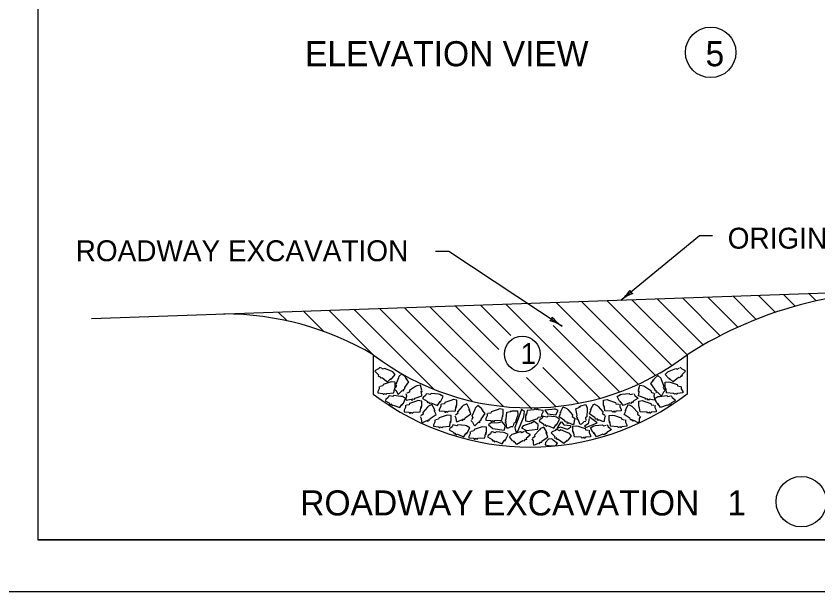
# Model space of a CAD drawing. Extents: x 997.6 to 1036.6, y 998.9 to 1022.7.
# Drawn here: x 1006.79 to 1014.46, y 1000 to 1005.51 of the extents above; entities that cross this region are included whole.
import ezdxf

# ---------------------------------------------------------------- set-up
doc = ezdxf.new("R2010")
doc.units = 0
for name, color, linetype in [('Level 1', 7, 'Continuous'), ('Level 10', 7, 'Continuous'), ('Level 11', 7, 'Continuous'), ('Level 14', 7, 'Continuous')]:
    doc.layers.add(name, color=color, linetype=linetype)

msp = doc.modelspace()

# ---------------------------------------------------------------- linework, layer by layer
at = {"layer": 'Level 1'}
for p, q in [((1013.3275, 1003.4078), (1012.5797, 1002.7915)), ((1013.4525, 1003.4078), (1013.3275, 1003.4078)), ((1010.8048, 1003.2592), (1010.9298, 1003.2592)), ((1010.9298, 1003.2592), (1012.0136, 1002.5424)), ((1007.5138, 1002.6146), (1016.3454, 1002.923)), ((1012.9242, 1002.8035), (1013.3648, 1002.3628)), ((1013.5267, 1002.4511), (1013.1658, 1002.812)), ((1013.4073, 1002.8204), (1013.6951, 1002.5326)), ((1013.6488, 1002.8288), (1013.8705, 1002.6072)), ((1013.8904, 1002.8373), (1014.0533, 1002.6743)), ((1014.132, 1002.8457), (1014.2439, 1002.7336)), ((1014.3736, 1002.8542), (1014.4433, 1002.7843)), ((1010.7501, 1002.7276), (1011.7163, 1001.7612)), ((1010.9916, 1002.736), (1011.4101, 1002.3176)), ((1011.2332, 1002.7445), (1011.5253, 1002.4523)), ((1011.4748, 1002.7529), (1012.375, 1001.8525)), ((1011.9579, 1002.7698), (1012.7408, 1001.9867)), ((1012.1994, 1002.7783), (1012.9069, 1002.0707)), ((1012.441, 1002.7867), (1013.0628, 1002.1647)), ((1012.6826, 1002.7951), (1013.2093, 1002.2683)), ((1009.3007, 1002.677), (1009.384, 1002.5936)), ((1009.5423, 1002.6854), (1009.7358, 1002.4918)), ((1009.7838, 1002.6938), (1010.2093, 1002.2683)), ((1010.0253, 1002.7023), (1010.7885, 1001.939)), ((1010.2669, 1002.7108), (1011.153, 1001.8245)), ((1010.5085, 1002.7192), (1011.4531, 1001.7744)), ((1011.9294, 1002.5483), (1012.5639, 1001.9136)), ((1010.2093, 1002.2683), (1010.2093, 1001.8933)), ((1013.2093, 1002.2683), (1013.2093, 1001.8933)), ((1011.8304, 1002.1471), (1012.1726, 1001.8049)), ((1011.6755, 1002.0522), (1011.9543, 1001.7733)), ((1011.7182, 1001.7612), (1011.7182, 1001.7525))]:
    msp.add_line(p, q, dxfattribs=at)
for points in [[(1010.2748, 1002.15), (1010.2604, 1002.1329), (1010.2334, 1002.1213), (1010.2247, 1002.111), (1010.2592, 1002.0763), (1010.2568, 1002.0668), (1010.2638, 1002.0611), (1010.2693, 1002.0678), (1010.2773, 1002.0496), (1010.2898, 1002.0508), (1010.3433, 1002.0113), (1010.3696, 1002.0357), (1010.3792, 1002.0333), (1010.3726, 1002.0391), (1010.3879, 1002.0436), (1010.4191, 1002.081), (1010.3948, 1002.1071), (1010.3819, 1002.1123), (1010.3168, 1002.138), (1010.3046, 1002.1306), (1010.2815, 1002.1443)], [(1013.1438, 1002.15), (1013.1581, 1002.1329), (1013.1851, 1002.1213), (1013.1938, 1002.111), (1013.1593, 1002.0763), (1013.1618, 1002.0668), (1013.1548, 1002.0611), (1013.1492, 1002.0678), (1013.1412, 1002.0496), (1013.1288, 1002.0508), (1013.0752, 1002.0113), (1013.0489, 1002.0357), (1013.0393, 1002.0333), (1013.0459, 1002.0391), (1013.0306, 1002.0436), (1012.9994, 1002.081), (1013.0238, 1002.1071), (1013.0366, 1002.1123), (1013.1018, 1002.138), (1013.1139, 1002.1306), (1013.137, 1002.1443)], [(1010.4116, 1001.9412), (1010.4286, 1001.9268), (1010.4403, 1001.8998), (1010.4506, 1001.8913), (1010.4853, 1001.9256), (1010.4948, 1001.9233), (1010.5006, 1001.9301), (1010.4938, 1001.9358), (1010.512, 1001.9438), (1010.5109, 1001.956), (1010.5503, 1002.0099), (1010.526, 1002.0361), (1010.5283, 1002.0458), (1010.5227, 1002.0389), (1010.518, 1002.0543), (1010.4808, 1002.0856), (1010.4545, 1002.0614), (1010.4496, 1002.0484), (1010.4236, 1001.9833), (1010.431, 1001.9711), (1010.4174, 1001.9481)], [(1013.0002, 1001.926), (1012.9832, 1001.9117), (1012.9715, 1001.8847), (1012.9612, 1001.8761), (1012.9265, 1001.9104), (1012.9169, 1001.9082), (1012.9112, 1001.9149), (1012.918, 1001.9207), (1012.8998, 1001.9287), (1012.9008, 1001.9408), (1012.8614, 1001.9948), (1012.8858, 1002.0209), (1012.8835, 1002.0306), (1012.8891, 1002.0238), (1012.8938, 1002.0392), (1012.931, 1002.0704), (1012.9573, 1002.0463), (1012.9622, 1002.0333), (1012.9882, 1001.9682), (1012.9808, 1001.9559), (1012.9943, 1001.9329)], [(1010.2643, 1001.9658), (1010.2643, 1001.9437), (1010.2511, 1001.9172), (1010.2511, 1001.9038), (1010.2998, 1001.8994), (1010.3043, 1001.8906), (1010.3131, 1001.8906), (1010.3131, 1001.8994), (1010.3308, 1001.8906), (1010.3397, 1001.8994), (1010.4062, 1001.9038), (1010.4106, 1001.9393), (1010.4194, 1001.9437), (1010.4106, 1001.9437), (1010.4194, 1001.957), (1010.4194, 1002.0058), (1010.384, 1002.0102), (1010.3708, 1002.0058), (1010.3043, 1001.9836), (1010.2998, 1001.9703), (1010.2733, 1001.9658)], [(1010.5206, 1001.8984), (1010.5263, 1001.877), (1010.5203, 1001.848), (1010.5238, 1001.8352), (1010.5721, 1001.8434), (1010.5786, 1001.8361), (1010.5871, 1001.8383), (1010.5848, 1001.8469), (1010.6043, 1001.843), (1010.6105, 1001.8537), (1010.6737, 1001.8753), (1010.6687, 1001.9107), (1010.6762, 1001.9172), (1010.6676, 1001.9149), (1010.6727, 1001.93), (1010.66, 1001.9772), (1010.6247, 1001.9722), (1010.6131, 1001.9645), (1010.5546, 1001.9258), (1010.5538, 1001.9118), (1010.5292, 1001.9007)], [(1012.8979, 1001.8984), (1012.8922, 1001.877), (1012.8982, 1001.848), (1012.8947, 1001.8352), (1012.8464, 1001.8434), (1012.8399, 1001.8361), (1012.8314, 1001.8383), (1012.8337, 1001.8469), (1012.8142, 1001.843), (1012.808, 1001.8537), (1012.7448, 1001.8753), (1012.7498, 1001.9107), (1012.7423, 1001.9172), (1012.7509, 1001.9149), (1012.7458, 1001.93), (1012.7585, 1001.9772), (1012.7938, 1001.9722), (1012.8054, 1001.9645), (1012.8639, 1001.9258), (1012.8648, 1001.9118), (1012.8893, 1001.9007)], [(1013.1542, 1001.9658), (1013.1542, 1001.9437), (1013.1674, 1001.9172), (1013.1674, 1001.9038), (1013.1187, 1001.8994), (1013.1143, 1001.8906), (1013.1054, 1001.8906), (1013.1054, 1001.8994), (1013.0877, 1001.8906), (1013.0788, 1001.8994), (1013.0123, 1001.9038), (1013.0079, 1001.9393), (1012.9991, 1001.9437), (1013.0079, 1001.9437), (1012.9991, 1001.957), (1012.9991, 1002.0058), (1013.0345, 1002.0102), (1013.0478, 1002.0058), (1013.1143, 1001.9836), (1013.1187, 1001.9703), (1013.1453, 1001.9658)], [(1010.3603, 1001.8796), (1010.351, 1001.8596), (1010.3277, 1001.8412), (1010.3223, 1001.8291), (1010.3644, 1001.8044), (1010.3648, 1001.7946), (1010.3728, 1001.7908), (1010.3765, 1001.7989), (1010.3888, 1001.7833), (1010.4006, 1001.7876), (1010.4627, 1001.7635), (1010.4818, 1001.7938), (1010.4916, 1001.7939), (1010.4836, 1001.7978), (1010.4973, 1001.8062), (1010.5178, 1001.8503), (1010.4876, 1001.8691), (1010.4738, 1001.8708), (1010.4041, 1001.8788), (1010.3943, 1001.8686), (1010.3684, 1001.8758)], [(1010.7192, 1001.8996), (1010.7098, 1001.8796), (1010.6865, 1001.8612), (1010.6811, 1001.8491), (1010.7233, 1001.8244), (1010.7236, 1001.8146), (1010.7317, 1001.8108), (1010.7353, 1001.8189), (1010.7477, 1001.8033), (1010.7594, 1001.8076), (1010.8215, 1001.7835), (1010.8407, 1001.8138), (1010.8504, 1001.8139), (1010.8424, 1001.8178), (1010.8561, 1001.8262), (1010.8767, 1001.8703), (1010.8464, 1001.8891), (1010.8326, 1001.8908), (1010.7629, 1001.8988), (1010.7531, 1001.8886), (1010.7273, 1001.8958)], [(1012.6993, 1001.8996), (1012.7087, 1001.8796), (1012.732, 1001.8612), (1012.7374, 1001.8491), (1012.6953, 1001.8244), (1012.6949, 1001.8146), (1012.6868, 1001.8108), (1012.6832, 1001.8189), (1012.6708, 1001.8033), (1012.6591, 1001.8076), (1012.597, 1001.7835), (1012.5778, 1001.8138), (1012.5681, 1001.8139), (1012.5761, 1001.8178), (1012.5624, 1001.8262), (1012.5418, 1001.8703), (1012.5721, 1001.8891), (1012.5859, 1001.8908), (1012.6556, 1001.8988), (1012.6654, 1001.8886), (1012.6913, 1001.8958)], [(1013.0582, 1001.8796), (1013.0675, 1001.8596), (1013.0908, 1001.8412), (1013.0963, 1001.8291), (1013.0541, 1001.8044), (1013.0538, 1001.7946), (1013.0457, 1001.7908), (1013.042, 1001.7989), (1013.0297, 1001.7833), (1013.0179, 1001.7876), (1012.9558, 1001.7635), (1012.9367, 1001.7938), (1012.9269, 1001.7939), (1012.9349, 1001.7978), (1012.9213, 1001.8062), (1012.9007, 1001.8503), (1012.9309, 1001.8691), (1012.9448, 1001.8708), (1013.0144, 1001.8788), (1013.0243, 1001.8686), (1013.0501, 1001.8758)], [(1010.5168, 1001.7864), (1010.5168, 1001.7643), (1010.5036, 1001.7378), (1010.5036, 1001.7244), (1010.5523, 1001.72), (1010.5568, 1001.7112), (1010.5656, 1001.7112), (1010.5656, 1001.72), (1010.5833, 1001.7112), (1010.5922, 1001.72), (1010.6587, 1001.7244), (1010.6631, 1001.7598), (1010.6719, 1001.7643), (1010.6631, 1001.7643), (1010.6719, 1001.7776), (1010.6719, 1001.8263), (1010.6365, 1001.8308), (1010.6233, 1001.8263), (1010.5568, 1001.8042), (1010.5523, 1001.7908), (1010.5258, 1001.7864)], [(1010.8535, 1001.7953), (1010.8535, 1001.7731), (1010.8403, 1001.7466), (1010.8403, 1001.7333), (1010.889, 1001.7288), (1010.8934, 1001.72), (1010.9023, 1001.72), (1010.9023, 1001.7288), (1010.92, 1001.72), (1010.9288, 1001.7288), (1010.9953, 1001.7333), (1010.9998, 1001.7687), (1011.0086, 1001.7731), (1010.9998, 1001.7731), (1011.0086, 1001.7864), (1011.0086, 1001.8352), (1010.9732, 1001.8396), (1010.9599, 1001.8352), (1010.8934, 1001.813), (1010.889, 1001.7997), (1010.8624, 1001.7953)], [(1012.565, 1001.7953), (1012.565, 1001.7731), (1012.5783, 1001.7466), (1012.5783, 1001.7333), (1012.5295, 1001.7288), (1012.5251, 1001.72), (1012.5163, 1001.72), (1012.5163, 1001.7288), (1012.4985, 1001.72), (1012.4897, 1001.7288), (1012.4232, 1001.7333), (1012.4188, 1001.7687), (1012.4099, 1001.7731), (1012.4188, 1001.7731), (1012.4099, 1001.7864), (1012.4099, 1001.8352), (1012.4453, 1001.8396), (1012.4586, 1001.8352), (1012.5251, 1001.813), (1012.5295, 1001.7997), (1012.5561, 1001.7953)], [(1012.9017, 1001.7864), (1012.9017, 1001.7643), (1012.9149, 1001.7378), (1012.9149, 1001.7244), (1012.8662, 1001.72), (1012.8618, 1001.7112), (1012.8529, 1001.7112), (1012.8529, 1001.72), (1012.8352, 1001.7112), (1012.8263, 1001.72), (1012.7598, 1001.7244), (1012.7554, 1001.7598), (1012.7466, 1001.7643), (1012.7554, 1001.7643), (1012.7466, 1001.7776), (1012.7466, 1001.8263), (1012.782, 1001.8308), (1012.7953, 1001.8263), (1012.8618, 1001.8042), (1012.8662, 1001.7908), (1012.8928, 1001.7864)], [(1010.6559, 1001.6795), (1010.6669, 1001.6603), (1010.6686, 1001.6308), (1010.6754, 1001.6193), (1010.7198, 1001.6398), (1010.728, 1001.6344), (1010.7356, 1001.6388), (1010.7313, 1001.6465), (1010.7511, 1001.6477), (1010.7543, 1001.6598), (1010.8098, 1001.6968), (1010.7958, 1001.7298), (1010.8013, 1001.7379), (1010.7937, 1001.7335), (1010.7946, 1001.7496), (1010.7702, 1001.7918), (1010.7374, 1001.7778), (1010.7279, 1001.7674), (1010.6814, 1001.715), (1010.6844, 1001.7011), (1010.6636, 1001.684)], [(1010.9881, 1001.6862), (1010.9991, 1001.667), (1011.0008, 1001.6375), (1011.0076, 1001.6259), (1011.052, 1001.6465), (1011.0602, 1001.6411), (1011.0678, 1001.6455), (1011.0634, 1001.6532), (1011.0833, 1001.6543), (1011.0865, 1001.6665), (1011.1419, 1001.7035), (1011.128, 1001.7364), (1011.1334, 1001.7446), (1011.1258, 1001.7402), (1011.1268, 1001.7563), (1011.1023, 1001.7984), (1011.0696, 1001.7844), (1011.0601, 1001.7741), (1011.0136, 1001.7217), (1011.0166, 1001.7078), (1010.9958, 1001.6907)], [(1011.1407, 1001.639), (1011.1577, 1001.6247), (1011.1693, 1001.5977), (1011.1797, 1001.5891), (1011.2143, 1001.6234), (1011.2239, 1001.6212), (1011.2297, 1001.6279), (1011.2228, 1001.6337), (1011.2411, 1001.6417), (1011.24, 1001.6538), (1011.2794, 1001.7078), (1011.2551, 1001.7339), (1011.2573, 1001.7436), (1011.2518, 1001.7368), (1011.2471, 1001.7522), (1011.2098, 1001.7834), (1011.1836, 1001.7593), (1011.1787, 1001.7463), (1011.1527, 1001.6812), (1011.1601, 1001.6689), (1011.1465, 1001.6459)], [(1011.2968, 1001.7065), (1011.2968, 1001.6843), (1011.2836, 1001.6578), (1011.2836, 1001.6445), (1011.3323, 1001.6401), (1011.3368, 1001.6313), (1011.3456, 1001.6313), (1011.3456, 1001.6401), (1011.3633, 1001.6313), (1011.3722, 1001.6401), (1011.4387, 1001.6445), (1011.4431, 1001.6799), (1011.4519, 1001.6843), (1011.4431, 1001.6843), (1011.4519, 1001.6977), (1011.4519, 1001.7464), (1011.4165, 1001.7508), (1011.4033, 1001.7464), (1011.3368, 1001.7243), (1011.3323, 1001.7109), (1011.3058, 1001.7065)], [(1011.5473, 1001.5788), (1011.5252, 1001.5788), (1011.4987, 1001.5656), (1011.4853, 1001.5656), (1011.4809, 1001.6143), (1011.4721, 1001.6188), (1011.4721, 1001.6276), (1011.4809, 1001.6276), (1011.4721, 1001.6453), (1011.4809, 1001.6542), (1011.4853, 1001.7207), (1011.5208, 1001.7251), (1011.5252, 1001.7339), (1011.5252, 1001.7251), (1011.5385, 1001.7339), (1011.5873, 1001.7339), (1011.5917, 1001.6985), (1011.5873, 1001.6853), (1011.5651, 1001.6188), (1011.5518, 1001.6143), (1011.5473, 1001.5878)], [(1011.6053, 1001.6813), (1011.5614, 1001.5733), (1011.5716, 1001.5328), (1011.5918, 1001.5395), (1011.6475, 1001.6745), (1011.656, 1001.7252), (1011.6273, 1001.7454), (1011.6019, 1001.6745)], [(1011.8209, 1001.6753), (1011.8209, 1001.6975), (1011.8342, 1001.724), (1011.8342, 1001.7373), (1011.7854, 1001.7418), (1011.781, 1001.7506), (1011.7722, 1001.7506), (1011.7722, 1001.7418), (1011.7544, 1001.7506), (1011.7456, 1001.7418), (1011.6791, 1001.7373), (1011.6747, 1001.7019), (1011.6658, 1001.6975), (1011.6747, 1001.6975), (1011.6658, 1001.6842), (1011.6658, 1001.6354), (1011.7013, 1001.631), (1011.7145, 1001.6354), (1011.781, 1001.6576), (1011.7854, 1001.6709), (1011.812, 1001.6753)], [(1011.9505, 1001.7497), (1011.8493, 1001.7395), (1011.8745, 1001.7041), (1011.9555, 1001.6939), (1011.9758, 1001.7345), (1011.9505, 1001.7497), (1011.9387, 1001.7497)], [(1012.1398, 1001.6576), (1012.1288, 1001.6384), (1012.1272, 1001.6089), (1012.1203, 1001.5973), (1012.0759, 1001.6179), (1012.0678, 1001.6125), (1012.0602, 1001.6169), (1012.0645, 1001.6246), (1012.0447, 1001.6258), (1012.0414, 1001.6379), (1011.986, 1001.6749), (1011.9999, 1001.7078), (1011.9945, 1001.716), (1012.0021, 1001.7116), (1012.0012, 1001.7277), (1012.0256, 1001.7698), (1012.0583, 1001.7558), (1012.0678, 1001.7455), (1012.1143, 1001.6931), (1012.1113, 1001.6792), (1012.1322, 1001.6621)], [(1012.2428, 1001.6318), (1012.2214, 1001.6261), (1012.1992, 1001.6063), (1012.1863, 1001.603), (1012.1694, 1001.6488), (1012.1598, 1001.6508), (1012.1574, 1001.6595), (1012.166, 1001.6618), (1012.1527, 1001.6765), (1012.1591, 1001.6875), (1012.1461, 1001.7528), (1012.1793, 1001.7664), (1012.181, 1001.7758), (1012.1836, 1001.7673), (1012.1942, 1001.7794), (1012.2412, 1001.7919), (1012.2545, 1001.759), (1012.2537, 1001.745), (1012.2496, 1001.675), (1012.2377, 1001.6672), (1012.2403, 1001.6403)], [(1012.4304, 1001.6862), (1012.4194, 1001.667), (1012.4178, 1001.6375), (1012.4109, 1001.6259), (1012.3665, 1001.6465), (1012.3583, 1001.6411), (1012.3508, 1001.6455), (1012.3551, 1001.6532), (1012.3353, 1001.6543), (1012.332, 1001.6665), (1012.2766, 1001.7035), (1012.2905, 1001.7364), (1012.2851, 1001.7446), (1012.2927, 1001.7402), (1012.2918, 1001.7563), (1012.3162, 1001.7984), (1012.3489, 1001.7844), (1012.3584, 1001.7741), (1012.4049, 1001.7217), (1012.4019, 1001.7078), (1012.4228, 1001.6907)], [(1012.7626, 1001.6795), (1012.7516, 1001.6603), (1012.7499, 1001.6308), (1012.7431, 1001.6193), (1012.6987, 1001.6398), (1012.6905, 1001.6344), (1012.6829, 1001.6388), (1012.6873, 1001.6465), (1012.6674, 1001.6477), (1012.6642, 1001.6598), (1012.6088, 1001.6968), (1012.6227, 1001.7298), (1012.6173, 1001.7379), (1012.6248, 1001.7335), (1012.6239, 1001.7496), (1012.6483, 1001.7918), (1012.6811, 1001.7778), (1012.6906, 1001.7674), (1012.7371, 1001.715), (1012.7341, 1001.7011), (1012.7549, 1001.684)], [(1010.7982, 1001.6468), (1010.7982, 1001.6247), (1010.7849, 1001.5982), (1010.7849, 1001.5848), (1010.8337, 1001.5804), (1010.8381, 1001.5716), (1010.8469, 1001.5716), (1010.8469, 1001.5804), (1010.8647, 1001.5716), (1010.8735, 1001.5804), (1010.94, 1001.5848), (1010.9444, 1001.6203), (1010.9533, 1001.6247), (1010.9444, 1001.6247), (1010.9533, 1001.638), (1010.9533, 1001.6868), (1010.9178, 1001.6912), (1010.9046, 1001.6868), (1010.8381, 1001.6646), (1010.8337, 1001.6513), (1010.8071, 1001.6468)], [(1011.8331, 1001.6836), (1011.8238, 1001.6636), (1011.8004, 1001.6452), (1011.795, 1001.6331), (1011.8372, 1001.6084), (1011.8375, 1001.5986), (1011.8456, 1001.5948), (1011.8493, 1001.6029), (1011.8616, 1001.5873), (1011.8733, 1001.5916), (1011.9354, 1001.5675), (1011.9546, 1001.5978), (1011.9643, 1001.5979), (1011.9563, 1001.6018), (1011.97, 1001.6102), (1011.9906, 1001.6543), (1011.9603, 1001.6731), (1011.9465, 1001.6748), (1011.8768, 1001.6828), (1011.867, 1001.6726), (1011.8412, 1001.6798)], [(1012.2745, 1001.6585), (1012.2644, 1001.6079), (1012.2273, 1001.5843), (1012.2425, 1001.5724), (1012.2728, 1001.5843), (1012.3488, 1001.618), (1012.2728, 1001.6737)], [(1012.6203, 1001.6468), (1012.6203, 1001.6247), (1012.6336, 1001.5982), (1012.6336, 1001.5848), (1012.5848, 1001.5804), (1012.5804, 1001.5716), (1012.5716, 1001.5716), (1012.5716, 1001.5804), (1012.5538, 1001.5716), (1012.545, 1001.5804), (1012.4785, 1001.5848), (1012.4741, 1001.6203), (1012.4653, 1001.6247), (1012.4741, 1001.6247), (1012.4653, 1001.638), (1012.4653, 1001.6868), (1012.5007, 1001.6912), (1012.5139, 1001.6868), (1012.5804, 1001.6646), (1012.5848, 1001.6513), (1012.6114, 1001.6468)], [(1010.9739, 1001.6005), (1010.9646, 1001.5805), (1010.9413, 1001.5621), (1010.9358, 1001.55), (1010.978, 1001.5253), (1010.9783, 1001.5155), (1010.9864, 1001.5118), (1010.9901, 1001.5198), (1011.0024, 1001.5042), (1011.0142, 1001.5085), (1011.0763, 1001.4844), (1011.0954, 1001.5148), (1011.1052, 1001.5148), (1011.0972, 1001.5188), (1011.1108, 1001.5271), (1011.1314, 1001.5713), (1011.1012, 1001.59), (1011.0873, 1001.5917), (1011.0177, 1001.5998), (1011.0078, 1001.5895), (1010.982, 1001.5968)], [(1011.1348, 1001.5361), (1011.1348, 1001.5139), (1011.1216, 1001.4874), (1011.1216, 1001.4741), (1011.1703, 1001.4697), (1011.1748, 1001.4608), (1011.1836, 1001.4608), (1011.1836, 1001.4697), (1011.2013, 1001.4608), (1011.2102, 1001.4697), (1011.2767, 1001.4741), (1011.2811, 1001.5095), (1011.2899, 1001.5139), (1011.2811, 1001.5139), (1011.2899, 1001.5273), (1011.2899, 1001.576), (1011.2545, 1001.5804), (1011.2413, 1001.576), (1011.1748, 1001.5538), (1011.1703, 1001.5405), (1011.1438, 1001.5361)], [(1011.4019, 1001.618), (1011.3311, 1001.6147), (1011.3108, 1001.5994), (1011.3513, 1001.564), (1011.4593, 1001.5488), (1011.4728, 1001.5893), (1011.4424, 1001.6282), (1011.407, 1001.618)], [(1011.7093, 1001.6105), (1011.6417, 1001.5889), (1011.6261, 1001.569), (1011.6743, 1001.5453), (1011.7826, 1001.5586), (1011.7852, 1001.6012), (1011.7457, 1001.6308), (1011.7141, 1001.6118)], [(1011.7253, 1001.4643), (1011.7363, 1001.4452), (1011.7379, 1001.4157), (1011.7448, 1001.4041), (1011.7892, 1001.4247), (1011.7973, 1001.4193), (1011.8049, 1001.4237), (1011.8006, 1001.4313), (1011.8204, 1001.4325), (1011.8237, 1001.4447), (1011.8791, 1001.4817), (1011.8652, 1001.5146), (1011.8706, 1001.5228), (1011.863, 1001.5183), (1011.8639, 1001.5344), (1011.8395, 1001.5766), (1011.8068, 1001.5626), (1011.7973, 1001.5523), (1011.7508, 1001.4998), (1011.7538, 1001.4859), (1011.7329, 1001.4688)], [(1012.0096, 1001.6282), (1012.0298, 1001.5994), (1012.0957, 1001.5927), (1012.0957, 1001.5724), (1012.0669, 1001.5538), (1011.9994, 1001.5775), (1011.9657, 1001.564), (1012.0062, 1001.6282), (1012.0096, 1001.6231)], [(1012.2735, 1001.5462), (1012.2735, 1001.524), (1012.2868, 1001.4975), (1012.2868, 1001.4842), (1012.238, 1001.4798), (1012.2336, 1001.4709), (1012.2248, 1001.4709), (1012.2248, 1001.4798), (1012.207, 1001.4709), (1012.1982, 1001.4798), (1012.1317, 1001.4842), (1012.1273, 1001.5196), (1012.1184, 1001.524), (1012.1273, 1001.524), (1012.1184, 1001.5373), (1012.1184, 1001.5861), (1012.1538, 1001.5905), (1012.1671, 1001.5861), (1012.2336, 1001.5639), (1012.238, 1001.5506), (1012.2646, 1001.5462)], [(1012.4446, 1001.6005), (1012.4539, 1001.5805), (1012.4773, 1001.5621), (1012.4827, 1001.55), (1012.4405, 1001.5253), (1012.4402, 1001.5155), (1012.4321, 1001.5118), (1012.4284, 1001.5198), (1012.4161, 1001.5042), (1012.4043, 1001.5085), (1012.3423, 1001.4844), (1012.3231, 1001.5148), (1012.3133, 1001.5148), (1012.3213, 1001.5188), (1012.3077, 1001.5271), (1012.2871, 1001.5713), (1012.3173, 1001.59), (1012.3312, 1001.5917), (1012.4008, 1001.5998), (1012.4107, 1001.5895), (1012.4365, 1001.5968)], [(1011.3403, 1001.5339), (1011.331, 1001.5139), (1011.3077, 1001.4955), (1011.3023, 1001.4834), (1011.3444, 1001.4588), (1011.3448, 1001.4489), (1011.3528, 1001.4452), (1011.3565, 1001.4533), (1011.3688, 1001.4376), (1011.3806, 1001.4419), (1011.4427, 1001.4178), (1011.4618, 1001.4482), (1011.4716, 1001.4483), (1011.4636, 1001.4522), (1011.4773, 1001.4605), (1011.4978, 1001.5047), (1011.4676, 1001.5234), (1011.4538, 1001.5251), (1011.3841, 1001.5332), (1011.3743, 1001.5229), (1011.3484, 1001.5302)], [(1011.6607, 1001.5435), (1011.6737, 1001.5257), (1011.7001, 1001.5121), (1011.7077, 1001.5013), (1011.6711, 1001.469), (1011.6726, 1001.4593), (1011.6653, 1001.4541), (1011.6603, 1001.4612), (1011.6512, 1001.4437), (1011.6388, 1001.4454), (1011.5823, 1001.4102), (1011.5578, 1001.4361), (1011.5483, 1001.4343), (1011.5553, 1001.4398), (1011.5403, 1001.4453), (1011.5116, 1001.4848), (1011.5378, 1001.5089), (1011.5509, 1001.5133), (1011.618, 1001.5344), (1011.6296, 1001.5263), (1011.6535, 1001.5383)], [(1011.9608, 1001.5612), (1011.9465, 1001.5441), (1011.9195, 1001.5324), (1011.9108, 1001.5222), (1011.9453, 1001.4874), (1011.9428, 1001.4779), (1011.9498, 1001.4723), (1011.9554, 1001.479), (1011.9634, 1001.4608), (1011.9758, 1001.462), (1012.0294, 1001.4225), (1012.0557, 1001.4468), (1012.0653, 1001.4445), (1012.0587, 1001.4503), (1012.074, 1001.4548), (1012.1052, 1001.4922), (1012.0808, 1001.5183), (1012.068, 1001.5234), (1012.0028, 1001.5492), (1011.9907, 1001.5418), (1011.9676, 1001.5555)], [(1011.9303, 1001.4526), (1011.915, 1001.4661), (1011.8847, 1001.4611), (1011.8543, 1001.4307), (1011.8526, 1001.407), (1011.8998, 1001.3969), (1011.9538, 1001.402), (1011.9708, 1001.4205), (1011.9303, 1001.4526)]]:
    msp.add_lwpolyline(points, dxfattribs=at)
for centre, radius in [((1013.4353, 1005.1609), 0.2415), ((1011.6335, 1002.2757), 0.1707), ((1014.3016, 1000.8643), 0.2415)]:
    msp.add_circle(centre, radius, dxfattribs=at)
for centre, radius, start, end in [((1012.331, 1003.0932), 0.3909, 309.49394, 328.16272), ((1012.6944, 1002.886), 0.0313, 178.26853, 260.38523), ((1015.2983, 999.0059), 3.8739, 85.15731, 122.63238), ((1012.8283, 1002.4898), 0.3909, 110.84109, 129.48783), ((1012.331, 1003.0932), 0.3909, 309.48171, 309.49394), ((1008.7837, 999.8609), 2.7979, 59.36803, 90.09575), ((1011.8896, 1002.6245), 0.0313, 285.2955, 7.41219), ((1011.7979, 1002.2163), 0.3909, 56.5209, 75.18969), ((1012.2292, 1002.8685), 0.3909, 217.86806, 236.51479), ((1011.7979, 1002.2163), 0.3909, 56.50868, 56.5209), ((1011.7093, 1004.2329), 2.4718, 232.63807, 307.37398), ((1011.7093, 1003.8579), 2.4718, 232.63807, 307.42114)]:
    msp.add_arc(centre, radius, start, end, dxfattribs=at)
at = {"layer": 'Level 10'}
for p in [(1007, 1021.5), (1035.5, 1000.5)]:
    msp.add_line(p, (1007, 1000.5), dxfattribs=at)
at = {"layer": 'Level 11'}
msp.add_lwpolyline([(1007, 1000.5), (1035.5, 1000.5), (1035.5, 1021.5), (1007, 1021.5)], close=True, dxfattribs=at)
at = {"layer": 'Level 14'}
msp.add_line((1036, 1000), (1000, 1000), dxfattribs=at)

# ---------------------------------------------------------------- texts
at = {"layer": 'Level 1'}
for s, height, p in [('ELEVATION VIEW', 0.24, (1009.5558, 1005.0284)), ('5', 0.24, (1013.3861, 1005.0284)), ('ORIGINAL GROUND LINE', 0.2, (1013.5978, 1003.2838)), ('ROADWAY EXCAVATION', 0.2, (1007.363, 1003.1638)), ('1', 0.2, (1011.6174, 1002.1802)), ('ROADWAY EXCAVATION   1', 0.24, (1009.5103, 1000.7318))]:
    msp.add_text(s, height=height, dxfattribs=at).set_placement(p)

doc.saveas('drawing.dxf')
